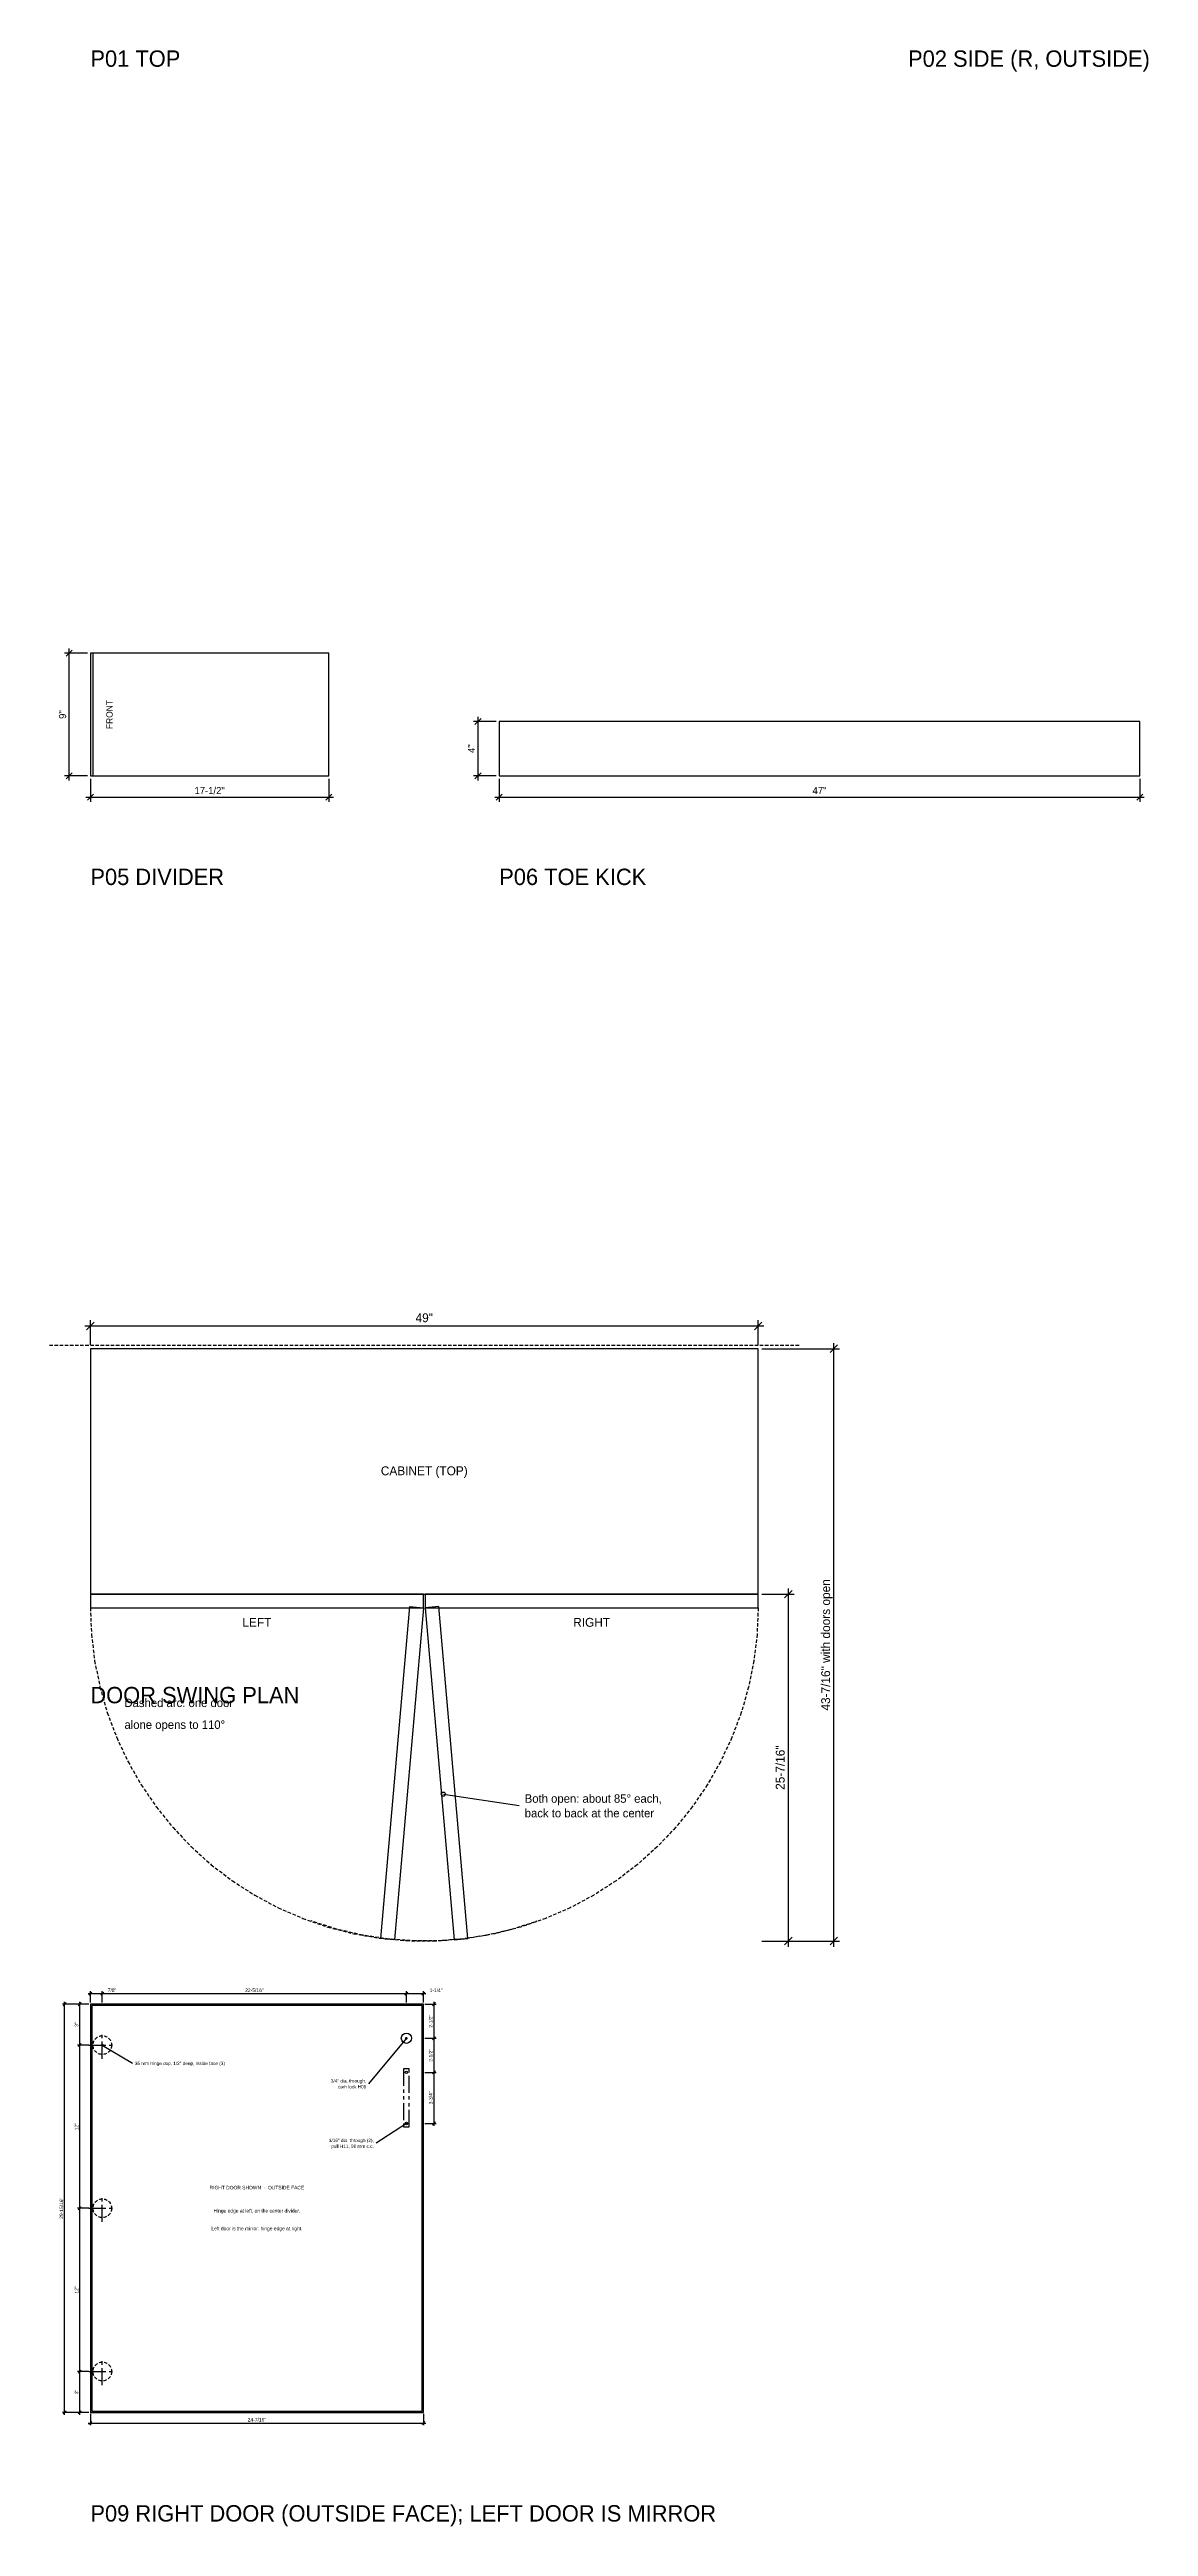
# Model space of a CAD drawing. Header units: inches. Extents: x -5 to 222, y -358 to 40.
# Drawn here: x -3 to 77.6, y -358.4 to -176.7 of the extents above; entities that cross this region are included whole.
import ezdxf
from ezdxf.enums import TextEntityAlignment as Align

# ---------------------------------------------------------------- set-up
doc = ezdxf.new("R2010")
doc.units = ezdxf.units.IN
for name, pattern in [('CENTER', [2, 1.25, -0.25, 0.25, -0.25]), ('DASHED', [0.375, 0.25, -0.125]), ('PHANTOM', [2.5, 1.25, -0.25, 0.25, -0.25, 0.25, -0.25])]:
    doc.linetypes.add(name, pattern=pattern)
for name, color, linetype in [('CENTER', 5, 'CENTER'), ('DIM', 3, 'CONTINUOUS'), ('EDGEBAND', 4, 'CONTINUOUS'), ('HIDDEN', 8, 'DASHED'), ('OUTLINE', 7, 'CONTINUOUS'), ('PHANTOM', 5, 'PHANTOM'), ('TEXT', 7, 'CONTINUOUS')]:
    doc.layers.add(name, color=color, linetype=linetype)

msp = doc.modelspace()

# ---------------------------------------------------------------- linework, layer by layer
at = {"layer": 'CENTER'}
for p, q in [((-0.125, -323.0625), (1.875, -323.0625)), ((0.875, -324.0625), (0.875, -322.0625)), ((0.875, -336.0312), (0.875, -334.0312)), ((-0.125, -335.0312), (1.875, -335.0312)), ((0.875, -348), (0.875, -346)), ((-0.125, -347), (1.875, -347))]:
    msp.add_line(p, q, dxfattribs=at)
at = {"layer": 'DIM'}
for p, q in [((-0.2222, -221), (-1.8889, -221)), ((-1.7778, -221.2222), (-1.3333, -220.7778)), ((-1.5556, -230.3333), (-1.5556, -220.6667)), ((29.7778, -226), (28.1111, -226)), ((28.2222, -226.2222), (28.6667, -225.7778)), ((28.4444, -230.3333), (28.4444, -225.6667)), ((-0.2222, -230), (-1.8889, -230)), ((-1.7778, -230.2222), (-1.3333, -229.7778)), ((0, -230.2222), (0, -231.8889)), ((17.5, -230.2222), (17.5, -231.8889)), ((29.7778, -230), (28.1111, -230)), ((28.2222, -230.2222), (28.6667, -229.7778)), ((30, -230.2222), (30, -231.8889)), ((77, -230.2222), (77, -231.8889)), ((-0.3333, -231.5556), (17.8333, -231.5556)), ((-0.2222, -231.7778), (0.2222, -231.3333)), ((17.2778, -231.7778), (17.7222, -231.3333)), ((29.6667, -231.5556), (77.3333, -231.5556)), ((29.7778, -231.7778), (30.2222, -231.3333)), ((76.7778, -231.7778), (77.2222, -231.3333)), ((-0.4167, -270.3333), (49.4167, -270.3333)), ((-0.2778, -270.6111), (0.2778, -270.0556)), ((0, -271.7222), (0, -269.9167)), ((48.7222, -270.6111), (49.2778, -270.0556)), ((49, -271.7222), (49, -269.9167)), ((49.2778, -272), (54.9722, -272)), ((54.2778, -272.2778), (54.8333, -271.7222)), ((54.5556, -315.8542), (54.5556, -271.5833)), ((49.2778, -290), (51.6389, -290)), ((50.9444, -290.2778), (51.5, -289.7222)), ((51.2222, -315.8542), (51.2222, -289.5833)), ((25.9, -304.6625), (31.4556, -305.4958)), ((49.2778, -315.4375), (51.6389, -315.4375)), ((49.2778, -315.4375), (54.9722, -315.4375)), ((50.9444, -315.7153), (51.5, -315.1597)), ((54.2778, -315.7153), (54.8333, -315.1597)), ((-0.1667, -319.2847), (1.0417, -319.2847)), ((-0.1111, -319.3958), (0.1111, -319.1736)), ((0, -319.9514), (0, -319.1181)), ((0.7083, -319.2847), (23.3542, -319.2847)), ((0.7639, -319.3958), (0.9861, -319.1736)), ((0.7639, -319.3958), (0.9861, -319.1736)), ((0.875, -319.9514), (0.875, -319.1181)), ((0.875, -319.9514), (0.875, -319.1181)), ((23.0208, -319.2847), (24.6042, -319.2847)), ((23.0764, -319.3958), (23.2986, -319.1736)), ((23.0764, -319.3958), (23.2986, -319.1736)), ((23.1875, -319.9514), (23.1875, -319.1181)), ((23.1875, -319.9514), (23.1875, -319.1181)), ((24.3264, -319.3958), (24.5486, -319.1736)), ((24.4375, -319.9514), (24.4375, -319.1181)), ((-0.1111, -320.0625), (-2.0556, -320.0625)), ((-2, -320.1736), (-1.7778, -319.9514)), ((-1.8889, -350.1667), (-1.8889, -319.8958)), ((-0.1111, -320.0625), (-0.9444, -320.0625)), ((-0.8889, -320.1736), (-0.6667, -319.9514)), ((-0.7778, -323.2292), (-0.7778, -319.8958)), ((24.5486, -320.0625), (25.3819, -320.0625)), ((25.1042, -320.1736), (25.3264, -319.9514)), ((25.2153, -322.7292), (25.2153, -319.8958)), ((-0.1111, -323.0625), (-0.9444, -323.0625)), ((-0.1111, -323.0625), (-0.9444, -323.0625)), ((-0.8889, -323.1736), (-0.6667, -322.9514)), ((-0.8889, -323.1736), (-0.6667, -322.9514)), ((-0.7778, -335.1979), (-0.7778, -322.8958)), ((0.875, -323.0625), (3.0972, -324.3958)), ((23.1875, -322.5625), (20.4097, -325.8958)), ((24.5486, -322.5625), (25.3819, -322.5625)), ((24.5486, -322.5625), (25.3819, -322.5625)), ((25.1042, -322.6736), (25.3264, -322.4514)), ((25.1042, -322.6736), (25.3264, -322.4514)), ((25.2153, -325.2292), (25.2153, -322.3958)), ((24.5486, -325.0625), (25.3819, -325.0625)), ((24.5486, -325.0625), (25.3819, -325.0625)), ((25.1042, -325.1736), (25.3264, -324.9514)), ((25.1042, -325.1736), (25.3264, -324.9514)), ((25.2153, -328.9792), (25.2153, -324.8958)), ((25.1042, -328.9236), (25.3264, -328.7014)), ((23.1875, -328.8125), (20.9653, -330.2569)), ((24.5486, -328.8125), (25.3819, -328.8125)), ((-0.1111, -335.0312), (-0.9444, -335.0312)), ((-0.1111, -335.0312), (-0.9444, -335.0312)), ((-0.8889, -335.1424), (-0.6667, -334.9201)), ((-0.8889, -335.1424), (-0.6667, -334.9201)), ((-0.7778, -347.1667), (-0.7778, -334.8646)), ((-0.8889, -347.1111), (-0.6667, -346.8889)), ((-0.8889, -347.1111), (-0.6667, -346.8889)), ((-0.7778, -350.1667), (-0.7778, -346.8333)), ((-0.1111, -347), (-0.9444, -347)), ((-0.1111, -347), (-0.9444, -347)), ((-0.1111, -350), (-2.0556, -350)), ((-2, -350.1111), (-1.7778, -349.8889)), ((-0.1111, -350), (-0.9444, -350)), ((-0.8889, -350.1111), (-0.6667, -349.8889)), ((0, -350.1111), (0, -350.9444)), ((24.4375, -350.1111), (24.4375, -350.9444)), ((-0.1667, -350.7778), (24.6042, -350.7778)), ((-0.1111, -350.8889), (0.1111, -350.6667)), ((24.3264, -350.8889), (24.5486, -350.6667))]:
    msp.add_line(p, q, dxfattribs=at)
for centre, radius in [((25.9, -304.6625), 0.1528), ((0.875, -323.0625), 0.0611), ((23.1875, -322.5625), 0.0611), ((23.1875, -328.8125), 0.0611)]:
    msp.add_circle(centre, radius, dxfattribs=at)
at = {"layer": 'EDGEBAND'}
for p, q in [((0.2, -230), (0.2, -221)), ((24.3375, -320.1625), (0.1, -320.1625)), ((0.1, -320.1625), (0.1, -349.9)), ((24.3375, -349.9), (24.3375, -320.1625)), ((0.1, -349.9), (24.3375, -349.9))]:
    msp.add_line(p, q, dxfattribs=at)
at = {"layer": 'HIDDEN'}
for p, q in [((-3, -271.75), (52, -271.75)), ((0, -291), (0.0781, -292.9528)), ((49, -291), (48.9219, -292.9528)), ((0.0781, -292.9528), (0.3121, -294.8931)), ((48.9219, -292.9528), (48.6879, -294.8931)), ((0.3121, -294.8931), (0.7003, -296.8084)), ((48.6879, -294.8931), (48.2997, -296.8084)), ((0.7003, -296.8084), (1.2404, -298.6867)), ((48.2997, -296.8084), (47.7596, -298.6867)), ((1.2404, -298.6867), (1.9288, -300.5158)), ((47.7596, -298.6867), (47.0712, -300.5158)), ((1.9288, -300.5158), (2.7612, -302.284)), ((47.0712, -300.5158), (46.2388, -302.284)), ((2.7612, -302.284), (3.7322, -303.98)), ((46.2388, -302.284), (45.2678, -303.98)), ((3.7322, -303.98), (4.8356, -305.5931)), ((45.2678, -303.98), (44.1644, -305.5931)), ((4.8356, -305.5931), (6.0644, -307.1128)), ((44.1644, -305.5931), (42.9356, -307.1128)), ((6.0644, -307.1128), (7.4107, -308.5294)), ((7.4107, -308.5294), (8.8659, -309.8339)), ((41.5893, -308.5294), (40.1341, -309.8339)), ((42.9356, -307.1128), (41.5893, -308.5294)), ((8.8659, -309.8339), (10.4207, -311.018)), ((40.1341, -309.8339), (38.5793, -311.018)), ((10.4207, -311.018), (12.0652, -312.0741)), ((12.0652, -312.0741), (13.7887, -312.9953)), ((36.9348, -312.0741), (35.2113, -312.9953)), ((38.5793, -311.018), (36.9348, -312.0741)), ((13.7887, -312.9953), (15.5804, -313.7759)), ((15.5804, -313.7759), (17.4287, -314.4109)), ((18.0661, -314.5582), (16.2044, -313.9637)), ((30.9339, -314.5582), (32.7956, -313.9637)), ((33.4196, -313.7759), (31.5713, -314.4109)), ((35.2113, -312.9953), (33.4196, -313.7759)), ((17.4287, -314.4109), (19.3219, -314.8961)), ((19.9694, -315.002), (18.0661, -314.5582)), ((19.3219, -314.8961), (21.2478, -315.2284)), ((21.9021, -315.2923), (19.9694, -315.002)), ((21.2478, -315.2284), (23.194, -315.4058)), ((23.8517, -315.4272), (21.9021, -315.2923)), ((23.194, -315.4058), (25.1483, -315.4272)), ((25.806, -315.4058), (23.8517, -315.4272)), ((25.1483, -315.4272), (27.0979, -315.2923)), ((27.7522, -315.2284), (25.806, -315.4058)), ((27.0979, -315.2923), (29.0306, -315.002)), ((29.6781, -314.8961), (27.7522, -315.2284)), ((29.0306, -315.002), (30.9339, -314.5582)), ((31.5713, -314.4109), (29.6781, -314.8961))]:
    msp.add_line(p, q, dxfattribs=at)
for centre in [(0.875, -323.0625), (0.875, -335.0312), (0.875, -347)]:
    msp.add_circle(centre, 0.689, dxfattribs=at)
at = {"layer": 'OUTLINE'}
for p, q in [((17.5, -221), (0, -221)), ((0, -221), (0, -230)), ((17.5, -230), (17.5, -221)), ((77, -226), (30, -226)), ((30, -226), (30, -230)), ((77, -230), (77, -226)), ((0, -230), (17.5, -230)), ((30, -230), (77, -230)), ((49, -272), (0, -272)), ((0, -272), (0, -290)), ((49, -290), (49, -272)), ((0, -290), (49, -290)), ((24.4375, -290), (0, -290)), ((0, -290), (0, -291)), ((24.4375, -291), (24.4375, -290)), ((49, -290), (24.5625, -290)), ((24.5625, -290), (24.5625, -291)), ((49, -291), (49, -290)), ((0, -291), (24.4375, -291)), ((21.3114, -315.2574), (23.4413, -290.9128)), ((24.4375, -291), (22.3076, -315.3445)), ((23.4413, -290.9128), (24.4375, -291)), ((25.5587, -290.9128), (24.5625, -291)), ((24.5625, -291), (49, -291)), ((24.5625, -291), (26.6924, -315.3445)), ((27.6886, -315.2574), (25.5587, -290.9128)), ((22.3076, -315.3445), (21.3114, -315.2574)), ((26.6924, -315.3445), (27.6886, -315.2574)), ((24.4375, -320.0625), (0, -320.0625)), ((0, -320.0625), (0, -350)), ((24.4375, -350), (24.4375, -320.0625)), ((0, -350), (24.4375, -350))]:
    msp.add_line(p, q, dxfattribs=at)
for centre, radius in [((23.1875, -322.5625), 0.375), ((23.1875, -325.0625), 0.0938), ((23.1875, -328.8125), 0.0938)]:
    msp.add_circle(centre, radius, dxfattribs=at)
at = {"layer": 'PHANTOM'}
for p, q in [((23.3875, -324.8125), (22.9875, -324.8125)), ((22.9875, -324.8125), (22.9875, -329.0625)), ((23.3875, -329.0625), (23.3875, -324.8125)), ((22.9875, -329.0625), (23.3875, -329.0625))]:
    msp.add_line(p, q, dxfattribs=at)

# ---------------------------------------------------------------- texts
at = {"layer": 'TEXT'}
for s, height, p in [('P01 TOP', 1.2, (0, -178)), ('P02 SIDE (R, OUTSIDE)', 1.2, (60, -178)), ('P05 DIVIDER', 1.2, (0, -238)), ('P06 TOE KICK', 1.2, (30, -238)), ('DOOR SWING PLAN', 1.2, (0, -298)), ('Dashed arc: one door', 0.62, (2.5, -298.2778)), ('alone opens to 110%%d', 0.62, (2.5, -299.8778)), ('Both open: about 85%%d each,', 0.62, (31.8722, -305.2944)), ('back to back at the center', 0.62, (31.8722, -306.3639)), ('35 mm hinge cup, 1/2" deep, inside face (3)', 0.248, (3.2639, -324.5292)), ('P09 RIGHT DOOR (OUTSIDE FACE); LEFT DOOR IS MIRROR', 1.2, (0, -358))]:
    msp.add_text(s, height=height, dxfattribs=at).set_placement(p)
for s, height, p in [('9"', 0.52, (-1.7778, -225.5)), ('FRONT', 0.464, (1.6333, -225.5)), ('4"', 0.52, (28.2222, -228)), ('43-7/16" with doors open', 0.65, (54.2778, -293.7188)), ('25-7/16"', 0.65, (50.9444, -302.7188)), ('3"', 0.26, (-0.8889, -321.5625)), ('2-1/2"', 0.26, (25.1042, -321.3125)), ('2-1/2"', 0.26, (25.1042, -323.8125)), ('3-3/4"', 0.26, (25.1042, -326.9375)), ('12"', 0.26, (-0.8889, -329.0469)), ('29-15/16"', 0.26, (-2, -335.0312)), ('12"', 0.26, (-0.8889, -341.0156)), ('3"', 0.26, (-0.8889, -348.5))]:
    msp.add_text(s, height=height, rotation=90, dxfattribs=at).set_placement(p, align=Align.CENTER)
for s, height, p in [('17-1/2"', 0.52, (8.75, -231.3333)), ('47"', 0.52, (53.5, -231.3333)), ('49"', 0.65, (24.5, -270.0556)), ('CABINET (TOP)', 0.65, (24.5, -281.2778)), ('LEFT', 0.65, (12.2188, -292.3889)), ('RIGHT', 0.65, (36.7812, -292.3889)), ('7/8"', 0.26, (1.5861, -319.1736)), ('22-5/16"', 0.26, (12.0312, -319.1736)), ('1-1/4"', 0.26, (25.3653, -319.1736)), ('RIGHT DOOR SHOWN  ·  OUTSIDE FACE', 0.26, (12.2188, -333.6424)), ('Hinge edge at left, on the center divider.', 0.26, (12.2188, -335.3424)), ('Left door is the mirror: hinge edge at right.', 0.26, (12.2188, -336.6424)), ('24-7/16"', 0.26, (12.2188, -350.6667))]:
    msp.add_text(s, height=height, dxfattribs=at).set_placement(p, align=Align.CENTER)
for s, p in [('3/4" dia. through,', (20.2431, -325.8153)), ('cam lock H09', (20.2431, -326.2431)), ('3/16" dia. through (2),', (20.7986, -330.1764)), ('pull H11, 96 mm c.c.', (20.7986, -330.6042))]:
    msp.add_text(s, height=0.248, dxfattribs=at).set_placement(p, align=Align.RIGHT)

doc.saveas('drawing.dxf')
